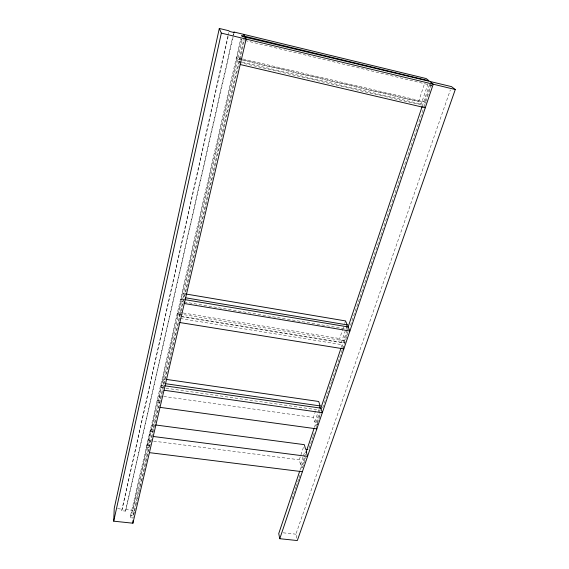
<?xml version="1.0" encoding="UTF-8"?>
<svg xmlns="http://www.w3.org/2000/svg" width="569" height="569" viewBox="0 0 569 569"><rect width="100%" height="100%" fill="white"/><g stroke="black" fill="none" stroke-linecap="round" stroke-linejoin="round"><path stroke-width="0.43" stroke-dasharray="2.85 2.13" d="M134.391 511.944L132.975 518.003L130.607 517.747L130.642 515.173L133.011 515.429L133.068 510.343L242.309 39.453M227.856 36.003L121.745 510.699L125.521 511.111L232.678 37.177M228.048 35.136L228.631 32.54M121.745 510.699L228.133 36.58M232.877 36.309L233.468 33.713M125.521 511.111L233.959 33.422M130.642 515.173L240.772 38.635L241.284 39.61L244.336 40.342M146.866 446.238L150.586 430.164M130.607 517.747L241.42 39.019M133.011 515.429L243.809 39.368M134.59 511.083L135.799 505.891M135.998 505.03L137.207 499.838M137.413 498.97L138.623 493.785M138.822 492.918L140.031 487.733M140.237 486.865L141.446 481.68M141.645 480.812L244.89 37.952M305.197 457.597L302.779 464.795L300.517 464.503L299.294 459.788L303.768 446.338M316.62 428.116L315.446 424.261L317.779 424.581L317.075 422.298L314.757 421.978L313.384 417.461L316.186 409.054M182.436 312.865L179.015 312.303L179.342 316.343L341.322 342.645L339.665 338.562L342.737 329.323M343.015 328.484L343.576 326.805M344.693 323.448L345.532 320.93M428.009 83.743L421.202 104.084L418.549 101.673L424.588 83.529M300.517 464.503L303.192 456.509M303.462 455.705L305.069 450.911M314.757 421.978L319.458 407.945M341.322 342.645L346.507 327.147M299.963 470.385L304.365 457.27M304.486 456.9L305.902 452.689M314.394 427.411L320.048 410.555M341.272 347.36L348.128 326.926M422.191 106.36L429.545 84.454M317.075 422.298L320.127 413.222M345.049 342.218L344.48 340.845L347.552 331.706M242.017 58.785L236.427 57.469L236.903 58.522L426.238 103.06L424.872 101.844L430.74 84.397L431.679 85.158M292.018 498.864L295.987 487.078M296.271 486.232L297.409 482.868M297.694 482.021L298.825 478.657M299.109 477.811L300.247 474.446M302.516 467.704L305.916 457.604M309.038 448.336L313.007 436.551M313.291 435.705L314.429 432.34M316.698 425.605L317.267 423.919M317.545 423.073L318.683 419.709M318.967 418.862L320.667 413.812M322.651 407.916L331.45 381.813M331.734 380.974L342.225 349.814M342.51 348.968L347.901 332.972M350.454 325.39L379.103 240.338M379.388 239.499L380.526 236.128M380.81 235.289L423.073 109.817M424.211 106.446L431.587 84.553M296.79 538.16L295.887 534.177L450.335 89.987M283.206 532.819L295.887 534.177M117.598 508.658L121.794 509.12M125.557 509.525L133.068 510.343M149.355 447.753L146.88 447.447L146.859 445.036L149.32 445.349L149.256 440.584L152.762 441.032M302.651 467.085L301.136 466.893L301.549 468.5M153.637 441.146L299.294 459.788M153.104 431.679L150.607 431.352L150.565 428.983L153.054 429.311L152.954 424.623L154.718 424.858M159.853 402.717L157.314 402.368L157.243 400.071L159.775 400.427L159.619 395.889L162.89 396.351M163.708 396.465L313.384 417.461M163.232 385.576L160.678 385.213L160.764 387.468L163.324 387.83M165.949 388.207L320.176 410.192M165.295 379.246L163.538 378.997L163.73 383.435M180.387 318.533L342.161 344.714L343.576 348.2M183.289 313L339.665 338.562M344.48 340.845L177.236 313.583L177.393 315.617L180.06 316.051M180.935 316.193L345.333 342.908M183.175 299.877L180.508 299.429L180.679 301.428L182.692 301.762M184.235 302.018L349.828 329.579M185.985 294.017L183.36 293.576L183.73 297.495M241.306 61.886L238.71 61.274L237.735 59.162L241.775 60.115M242.166 62.085L421.202 104.084M239.2 62.348L422.547 105.308L425.271 107.79M242.878 58.991L424.872 101.844M242.586 60.3L418.549 101.673M245.196 40.548L432.148 85.542"/><path stroke-width="0.85" d="M299.678 471.224L278.739 533.58L279.77 538.701L297.324 540.55L455.285 89.525L451.502 86.63L242.024 36.416L241.512 35.463L428.998 80.798L426.238 78.579L233.859 31.978L234.158 32.554L229.3 31.38L229.023 30.804L219.3 28.45L114.241 508.295L113.715 521.176L132.911 523.203L132.947 520.599M113.715 521.176L221.341 33.116L219.3 28.45M132.911 523.203L246.149 39.105L245.075 37.156M319.458 407.945L320.134 405.917L318.711 401.486L166.169 379.374M346.507 327.147L347.261 324.906L345.532 320.93L185.985 294.017M305.902 452.689L314.109 428.251M320.617 408.869L340.987 348.2M348.064 327.132L422.191 106.36M279.77 538.701L433.237 84.212L430.399 81.929M149.419 452.639L302.388 471.722M153.196 436.473L307.552 456.416L306.25 451.658M307.886 449.61L305.603 449.311L304.33 444.659L155.593 424.972M160.01 407.361L316.848 428.884M164.704 385.803L321.016 408.165M164.014 390.234L322.317 412.703L320.852 408.158M165.487 383.684L320.134 405.917M179.854 322.545L343.861 348.904M184.79 299.628L348.128 326.926L349.899 331.009L184.299 303.512L184.15 301.904M185.48 297.793L347.261 324.906M240.203 64.525L425.271 107.79M221.341 33.116L455.285 89.525M243.504 34.311L244.549 36.196"/></g></svg>
